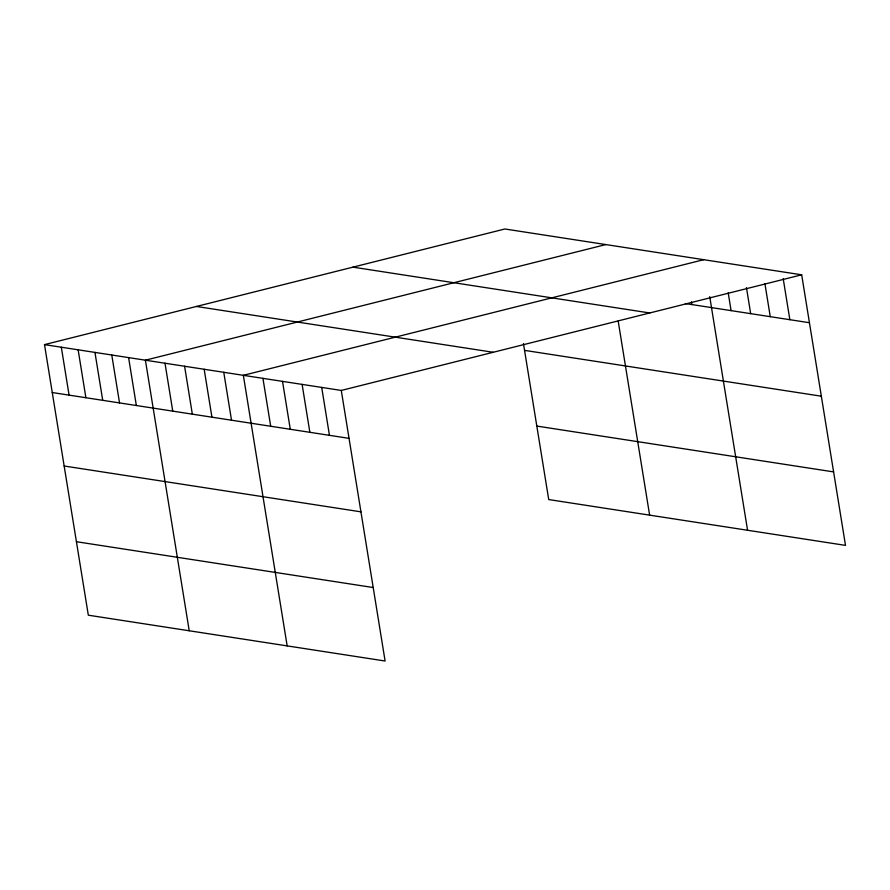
<?xml version="1.0" encoding="UTF-8"?>
<svg xmlns="http://www.w3.org/2000/svg" width="890" height="890" viewBox="0 0 890 890"><rect width="100%" height="100%" fill="white"/><g stroke="black" fill="none" stroke-linecap="round" stroke-linejoin="round"><path stroke-width="1.33" d="M44.5 344.619L341.282 390.443L385.103 661.014L88.321 615.19L44.5 344.619L504.897 228.986L801.679 274.81L845.5 545.381L548.718 499.557L523.453 343.573M605.801 244.572L145.404 360.194L189.225 630.765M703.734 259.691L243.348 375.324L287.17 645.895M341.282 390.443L801.679 274.81M685.378 303.568L809.433 322.725M352.963 267.145L649.745 312.969M524.555 350.371L821.337 396.206M196.434 306.46L493.216 352.284M536.815 426.076L833.596 471.9M52.265 392.534L349.047 438.358M64.158 466.004L360.94 511.839M76.418 541.71L373.21 587.534M783.2 278.637L789.853 319.699M764.944 283.821L770.262 316.673M746.465 287.648L750.671 313.647M728.209 292.832L731.091 310.632M709.731 296.648L747.567 530.262M691.463 301.844L691.908 304.58M618.183 321.056L649.622 515.132M321.702 387.417L329.456 435.332M302.111 384.402L309.865 432.306M282.519 381.376L290.285 429.28M262.928 378.35L270.694 426.254M223.757 372.298L231.522 420.214M204.166 369.272L211.931 417.188M184.586 366.246L192.34 414.161M164.995 363.22L172.749 411.136M128.594 357.602L136.348 405.517M111.773 355.01L119.527 402.914M94.952 352.407L102.717 400.322M78.131 349.815L85.896 397.719M61.321 347.211L69.075 395.127"/></g></svg>
